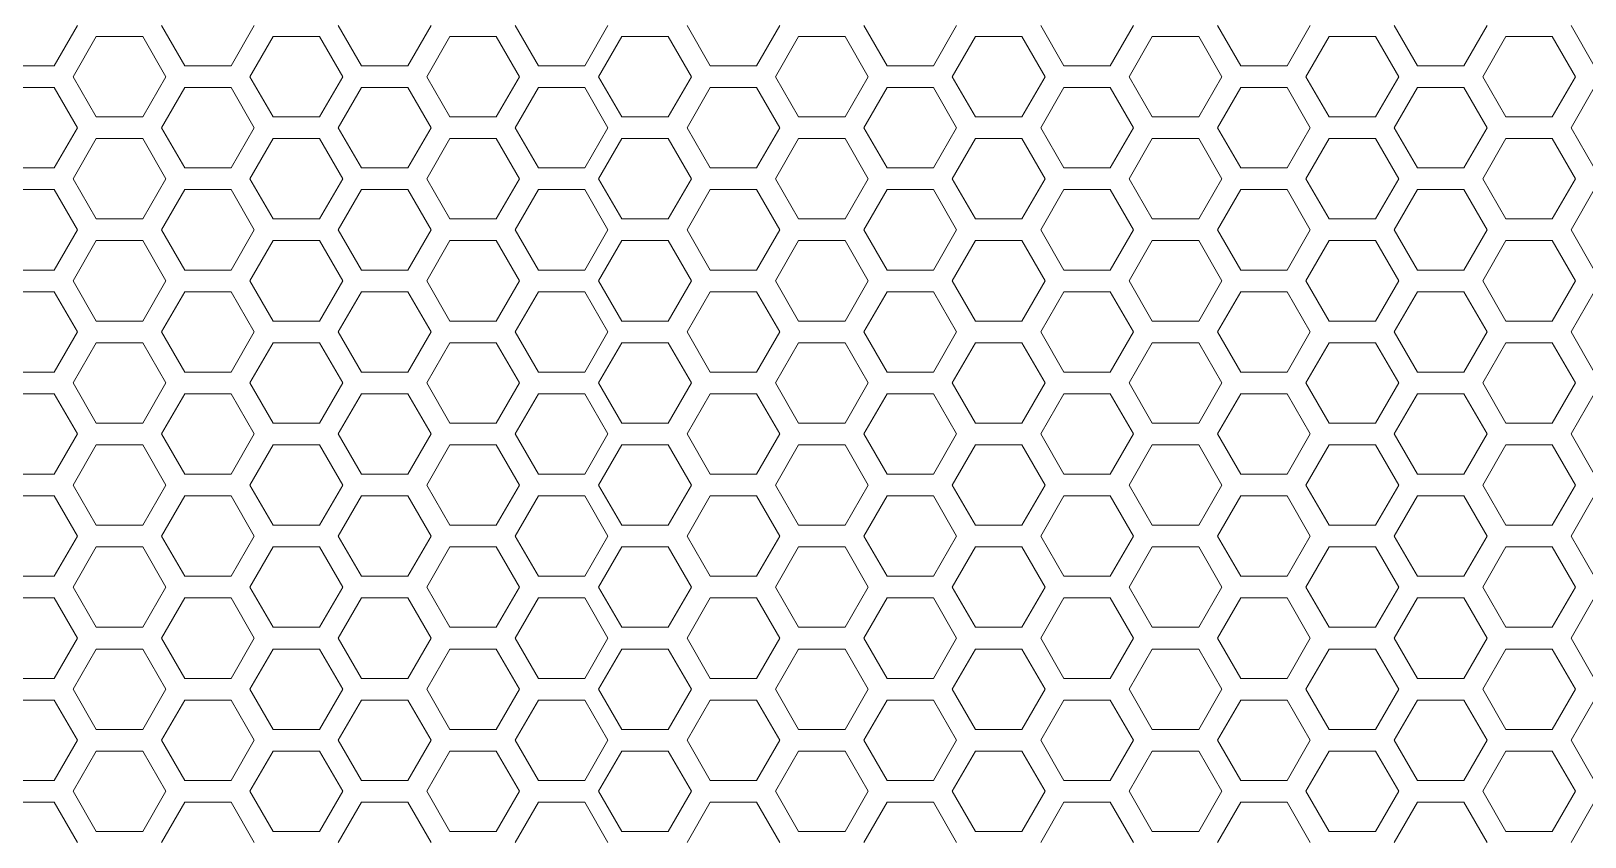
# Model space of a CAD drawing. Header units: millimetres. Extents: x 0 to 140, y -17 to 195.
# Drawn here: x 112.69 to 121.81, y 21.74 to 26.47 of the extents above; entities that cross this region are included whole.
import ezdxf

# ---------------------------------------------------------------- set-up
doc = ezdxf.new("R2010")
doc.units = ezdxf.units.MM
doc.layers.add('4203-42785_1_0', color=7, linetype='Continuous')

# ---------------------------------------------------------------- blocks, each defined once
blk = doc.blocks.new('a')
at = {"layer": '4203-42785_1_0', "color": 0, "linetype": 'ByBlock', "lineweight": 9}
for p, q in [((1506.9262, 364.7888), (1506.8194, 364.6039)), ((1507.1396, 364.7888), (1506.9262, 364.7888)), ((1507.2464, 364.6039), (1507.1396, 364.7888)), ((1507.2261, 364.8387), (1507.3328, 364.6538)), ((1507.5463, 364.6538), (1507.653, 364.8387)), ((1507.7395, 364.7888), (1507.6327, 364.6039)), ((1507.9529, 364.7888), (1507.7395, 364.7888)), ((1508.0596, 364.6039), (1507.9529, 364.7888)), ((1508.0394, 364.8387), (1508.1461, 364.6538)), ((1508.3595, 364.6538), (1508.4662, 364.8387)), ((1508.5527, 364.7888), (1508.446, 364.6039)), ((1508.7661, 364.7888), (1508.5527, 364.7888)), ((1508.8728, 364.6039), (1508.7661, 364.7888)), ((1508.8527, 364.8387), (1508.9594, 364.6538)), ((1509.1728, 364.6538), (1509.2795, 364.8387)), ((1509.366, 364.7888), (1509.2593, 364.6039)), ((1509.5794, 364.7888), (1509.366, 364.7888)), ((1509.6862, 364.6039), (1509.5794, 364.7888)), ((1509.6659, 364.8387), (1509.7726, 364.6538)), ((1509.9861, 364.6538), (1510.0928, 364.8387)), ((1510.1793, 364.7888), (1510.0725, 364.6039)), ((1510.3927, 364.7888), (1510.1793, 364.7888)), ((1510.4994, 364.6039), (1510.3927, 364.7888)), ((1510.4792, 364.8387), (1510.5859, 364.6538)), ((1510.7994, 364.6538), (1510.9061, 364.8387)), ((1510.9926, 364.7888), (1510.8858, 364.6039)), ((1511.206, 364.7888), (1510.9926, 364.7888)), ((1511.3127, 364.6039), (1511.206, 364.7888)), ((1511.2925, 364.8387), (1511.3992, 364.6538)), ((1514.0523, 364.6538), (1514.1591, 364.8387)), ((1514.2456, 364.7888), (1514.1389, 364.6039)), ((1514.459, 364.7888), (1514.2456, 364.7888)), ((1514.5657, 364.6039), (1514.459, 364.7888)), ((1514.5455, 364.8387), (1514.6522, 364.6538)), ((1514.8656, 364.6538), (1514.9724, 364.8387)), ((1515.0588, 364.7888), (1514.9521, 364.6039)), ((1515.2723, 364.7888), (1515.0588, 364.7888)), ((1515.379, 364.6039), (1515.2723, 364.7888)), ((1515.3587, 364.8387), (1515.4655, 364.6538)), ((1515.6789, 364.6538), (1515.7856, 364.8387)), ((1515.8721, 364.7888), (1515.7654, 364.6039)), ((1516.0855, 364.7888), (1515.8721, 364.7888)), ((1516.1923, 364.6039), (1516.0855, 364.7888)), ((1516.1721, 364.8387), (1516.2788, 364.6538)), ((1516.4922, 364.6538), (1516.5989, 364.8387)), ((1507.3328, 364.6538), (1507.5463, 364.6538)), ((1508.1461, 364.6538), (1508.3595, 364.6538)), ((1508.9594, 364.6538), (1509.1728, 364.6538)), ((1509.7726, 364.6538), (1509.9861, 364.6538)), ((1510.5859, 364.6538), (1510.7994, 364.6538)), ((1513.8389, 364.6538), (1514.0523, 364.6538)), ((1514.6522, 364.6538), (1514.8656, 364.6538)), ((1515.4655, 364.6538), (1515.6789, 364.6538)), ((1516.2788, 364.6538), (1516.4922, 364.6538)), ((1506.8194, 364.6039), (1506.9262, 364.419)), ((1507.1396, 364.419), (1507.2464, 364.6039)), ((1507.6327, 364.6039), (1507.7395, 364.419)), ((1507.9529, 364.419), (1508.0596, 364.6039)), ((1508.446, 364.6039), (1508.5527, 364.419)), ((1508.7661, 364.419), (1508.8728, 364.6039)), ((1509.2593, 364.6039), (1509.366, 364.419)), ((1509.5794, 364.419), (1509.6862, 364.6039)), ((1510.0725, 364.6039), (1510.1793, 364.419)), ((1510.3927, 364.419), (1510.4994, 364.6039)), ((1510.8858, 364.6039), (1510.9926, 364.419)), ((1511.206, 364.419), (1511.3127, 364.6039)), ((1514.1389, 364.6039), (1514.2456, 364.419)), ((1514.459, 364.419), (1514.5657, 364.6039)), ((1514.9521, 364.6039), (1515.0588, 364.419)), ((1515.2723, 364.419), (1515.379, 364.6039)), ((1515.7654, 364.6039), (1515.8721, 364.419)), ((1516.0855, 364.419), (1516.1923, 364.6039)), ((1507.3328, 364.554), (1507.2261, 364.3691)), ((1507.5463, 364.554), (1507.3328, 364.554)), ((1507.653, 364.3691), (1507.5463, 364.554)), ((1508.1461, 364.554), (1508.0394, 364.3691)), ((1508.3595, 364.554), (1508.1461, 364.554)), ((1508.4662, 364.3691), (1508.3595, 364.554)), ((1508.9594, 364.554), (1508.8527, 364.3691)), ((1509.1728, 364.554), (1508.9594, 364.554)), ((1509.2795, 364.3691), (1509.1728, 364.554)), ((1509.7726, 364.554), (1509.6659, 364.3691)), ((1509.9861, 364.554), (1509.7726, 364.554)), ((1510.0928, 364.3691), (1509.9861, 364.554)), ((1510.5859, 364.554), (1510.4792, 364.3691)), ((1510.7994, 364.554), (1510.5859, 364.554)), ((1510.9061, 364.3691), (1510.7994, 364.554)), ((1511.3992, 364.554), (1511.2925, 364.3691)), ((1514.0523, 364.554), (1513.8389, 364.554)), ((1514.1591, 364.3691), (1514.0523, 364.554)), ((1514.6522, 364.554), (1514.5455, 364.3691)), ((1514.8656, 364.554), (1514.6522, 364.554)), ((1514.9724, 364.3691), (1514.8656, 364.554)), ((1515.4655, 364.554), (1515.3587, 364.3691)), ((1515.6789, 364.554), (1515.4655, 364.554)), ((1515.7856, 364.3691), (1515.6789, 364.554)), ((1516.2788, 364.554), (1516.1721, 364.3691)), ((1516.4922, 364.554), (1516.2788, 364.554)), ((1516.5989, 364.3691), (1516.4922, 364.554)), ((1506.9262, 364.419), (1507.1396, 364.419)), ((1507.7395, 364.419), (1507.9529, 364.419)), ((1508.5527, 364.419), (1508.7661, 364.419)), ((1509.366, 364.419), (1509.5794, 364.419)), ((1510.1793, 364.419), (1510.3927, 364.419)), ((1510.9926, 364.419), (1511.206, 364.419)), ((1514.2456, 364.419), (1514.459, 364.419)), ((1515.0588, 364.419), (1515.2723, 364.419)), ((1515.8721, 364.419), (1516.0855, 364.419)), ((1507.2261, 364.3691), (1507.3328, 364.1843)), ((1507.5463, 364.1843), (1507.653, 364.3691)), ((1508.0394, 364.3691), (1508.1461, 364.1843)), ((1508.3595, 364.1843), (1508.4662, 364.3691)), ((1508.8527, 364.3691), (1508.9594, 364.1843)), ((1509.1728, 364.1843), (1509.2795, 364.3691)), ((1509.6659, 364.3691), (1509.7726, 364.1843)), ((1509.9861, 364.1843), (1510.0928, 364.3691)), ((1510.4792, 364.3691), (1510.5859, 364.1843)), ((1510.7994, 364.1843), (1510.9061, 364.3691)), ((1511.2925, 364.3691), (1511.3992, 364.1843)), ((1514.0523, 364.1843), (1514.1591, 364.3691)), ((1514.5455, 364.3691), (1514.6522, 364.1843)), ((1514.8656, 364.1843), (1514.9724, 364.3691)), ((1515.3587, 364.3691), (1515.4655, 364.1843)), ((1515.6789, 364.1843), (1515.7856, 364.3691)), ((1516.1721, 364.3691), (1516.2788, 364.1843)), ((1516.4922, 364.1843), (1516.5989, 364.3691)), ((1506.9262, 364.3192), (1506.8194, 364.1344)), ((1507.1396, 364.3192), (1506.9262, 364.3192)), ((1507.2464, 364.1344), (1507.1396, 364.3192)), ((1507.7395, 364.3192), (1507.6327, 364.1344)), ((1507.9529, 364.3192), (1507.7395, 364.3192)), ((1508.0596, 364.1344), (1507.9529, 364.3192)), ((1508.5527, 364.3192), (1508.446, 364.1344)), ((1508.7661, 364.3192), (1508.5527, 364.3192)), ((1508.8728, 364.1344), (1508.7661, 364.3192)), ((1509.366, 364.3192), (1509.2593, 364.1344)), ((1509.5794, 364.3192), (1509.366, 364.3192)), ((1509.6862, 364.1344), (1509.5794, 364.3192)), ((1510.1793, 364.3192), (1510.0725, 364.1344)), ((1510.3927, 364.3192), (1510.1793, 364.3192)), ((1510.4994, 364.1344), (1510.3927, 364.3192)), ((1510.9926, 364.3192), (1510.8858, 364.1344)), ((1511.206, 364.3192), (1510.9926, 364.3192)), ((1511.3127, 364.1344), (1511.206, 364.3192)), ((1514.2456, 364.3192), (1514.1389, 364.1344)), ((1514.459, 364.3192), (1514.2456, 364.3192)), ((1514.5657, 364.1344), (1514.459, 364.3192)), ((1515.0588, 364.3192), (1514.9521, 364.1344)), ((1515.2723, 364.3192), (1515.0588, 364.3192)), ((1515.379, 364.1344), (1515.2723, 364.3192)), ((1515.8721, 364.3192), (1515.7654, 364.1344)), ((1516.0855, 364.3192), (1515.8721, 364.3192)), ((1516.1923, 364.1344), (1516.0855, 364.3192)), ((1506.8194, 364.1344), (1506.9262, 363.9495)), ((1507.1396, 363.9495), (1507.2464, 364.1344)), ((1507.3328, 364.1843), (1507.5463, 364.1843)), ((1507.6327, 364.1344), (1507.7395, 363.9495)), ((1507.9529, 363.9495), (1508.0596, 364.1344)), ((1508.1461, 364.1843), (1508.3595, 364.1843)), ((1508.446, 364.1344), (1508.5527, 363.9495)), ((1508.7661, 363.9495), (1508.8728, 364.1344)), ((1508.9594, 364.1843), (1509.1728, 364.1843)), ((1509.2593, 364.1344), (1509.366, 363.9495)), ((1509.5794, 363.9495), (1509.6862, 364.1344)), ((1509.7726, 364.1843), (1509.9861, 364.1843)), ((1510.0725, 364.1344), (1510.1793, 363.9495)), ((1510.3927, 363.9495), (1510.4994, 364.1344)), ((1510.5859, 364.1843), (1510.7994, 364.1843)), ((1510.8858, 364.1344), (1510.9926, 363.9495)), ((1511.206, 363.9495), (1511.3127, 364.1344)), ((1513.8389, 364.1843), (1514.0523, 364.1843)), ((1514.1389, 364.1344), (1514.2456, 363.9495)), ((1514.459, 363.9495), (1514.5657, 364.1344)), ((1514.6522, 364.1843), (1514.8656, 364.1843)), ((1514.9521, 364.1344), (1515.0588, 363.9495)), ((1515.2723, 363.9495), (1515.379, 364.1344)), ((1515.4655, 364.1843), (1515.6789, 364.1843)), ((1515.7654, 364.1344), (1515.8721, 363.9495)), ((1516.0855, 363.9495), (1516.1923, 364.1344)), ((1516.2788, 364.1843), (1516.4922, 364.1843)), ((1507.3328, 364.0844), (1507.2261, 363.8996)), ((1507.5463, 364.0844), (1507.3328, 364.0844)), ((1507.653, 363.8996), (1507.5463, 364.0844)), ((1508.1461, 364.0844), (1508.0394, 363.8996)), ((1508.3595, 364.0844), (1508.1461, 364.0844)), ((1508.4662, 363.8996), (1508.3595, 364.0844)), ((1508.9594, 364.0844), (1508.8527, 363.8996)), ((1509.1728, 364.0844), (1508.9594, 364.0844)), ((1509.2795, 363.8996), (1509.1728, 364.0844)), ((1509.7726, 364.0844), (1509.6659, 363.8996)), ((1509.9861, 364.0844), (1509.7726, 364.0844)), ((1510.0928, 363.8996), (1509.9861, 364.0844)), ((1510.5859, 364.0844), (1510.4792, 363.8996)), ((1510.7994, 364.0844), (1510.5859, 364.0844)), ((1510.9061, 363.8996), (1510.7994, 364.0844)), ((1511.3992, 364.0844), (1511.2925, 363.8996)), ((1514.0523, 364.0844), (1513.8389, 364.0844)), ((1514.1591, 363.8996), (1514.0523, 364.0844)), ((1514.6522, 364.0844), (1514.5455, 363.8996)), ((1514.8656, 364.0844), (1514.6522, 364.0844)), ((1514.9724, 363.8996), (1514.8656, 364.0844)), ((1515.4655, 364.0844), (1515.3587, 363.8996)), ((1515.6789, 364.0844), (1515.4655, 364.0844)), ((1515.7856, 363.8996), (1515.6789, 364.0844)), ((1516.2788, 364.0844), (1516.1721, 363.8996)), ((1516.4922, 364.0844), (1516.2788, 364.0844)), ((1516.5989, 363.8996), (1516.4922, 364.0844)), ((1506.9262, 363.9495), (1507.1396, 363.9495)), ((1507.7395, 363.9495), (1507.9529, 363.9495)), ((1508.5527, 363.9495), (1508.7661, 363.9495)), ((1509.366, 363.9495), (1509.5794, 363.9495)), ((1510.1793, 363.9495), (1510.3927, 363.9495)), ((1510.9926, 363.9495), (1511.206, 363.9495)), ((1514.2456, 363.9495), (1514.459, 363.9495)), ((1515.0588, 363.9495), (1515.2723, 363.9495)), ((1515.8721, 363.9495), (1516.0855, 363.9495)), ((1506.9262, 363.8497), (1506.8194, 363.6648)), ((1507.1396, 363.8497), (1506.9262, 363.8497)), ((1507.2464, 363.6648), (1507.1396, 363.8497)), ((1507.2261, 363.8996), (1507.3328, 363.7147)), ((1507.5463, 363.7147), (1507.653, 363.8996)), ((1507.7395, 363.8497), (1507.6327, 363.6648)), ((1507.9529, 363.8497), (1507.7395, 363.8497)), ((1508.0596, 363.6648), (1507.9529, 363.8497)), ((1508.0394, 363.8996), (1508.1461, 363.7147)), ((1508.3595, 363.7147), (1508.4662, 363.8996)), ((1508.5527, 363.8497), (1508.446, 363.6648)), ((1508.7661, 363.8497), (1508.5527, 363.8497)), ((1508.8728, 363.6648), (1508.7661, 363.8497)), ((1508.8527, 363.8996), (1508.9594, 363.7147)), ((1509.1728, 363.7147), (1509.2795, 363.8996)), ((1509.366, 363.8497), (1509.2593, 363.6648)), ((1509.5794, 363.8497), (1509.366, 363.8497)), ((1509.6862, 363.6648), (1509.5794, 363.8497)), ((1509.6659, 363.8996), (1509.7726, 363.7147)), ((1509.9861, 363.7147), (1510.0928, 363.8996)), ((1510.1793, 363.8497), (1510.0725, 363.6648)), ((1510.3927, 363.8497), (1510.1793, 363.8497)), ((1510.4994, 363.6648), (1510.3927, 363.8497)), ((1510.4792, 363.8996), (1510.5859, 363.7147)), ((1510.7994, 363.7147), (1510.9061, 363.8996)), ((1510.9926, 363.8497), (1510.8858, 363.6648)), ((1511.206, 363.8497), (1510.9926, 363.8497)), ((1511.3127, 363.6648), (1511.206, 363.8497)), ((1511.2925, 363.8996), (1511.3992, 363.7147)), ((1514.0523, 363.7147), (1514.1591, 363.8996)), ((1514.2456, 363.8497), (1514.1389, 363.6648)), ((1514.459, 363.8497), (1514.2456, 363.8497)), ((1514.5657, 363.6648), (1514.459, 363.8497)), ((1514.5455, 363.8996), (1514.6522, 363.7147)), ((1514.8656, 363.7147), (1514.9724, 363.8996)), ((1515.0588, 363.8497), (1514.9521, 363.6648)), ((1515.2723, 363.8497), (1515.0588, 363.8497)), ((1515.379, 363.6648), (1515.2723, 363.8497)), ((1515.3587, 363.8996), (1515.4655, 363.7147)), ((1515.6789, 363.7147), (1515.7856, 363.8996)), ((1515.8721, 363.8497), (1515.7654, 363.6648)), ((1516.0855, 363.8497), (1515.8721, 363.8497)), ((1516.1923, 363.6648), (1516.0855, 363.8497)), ((1516.1721, 363.8996), (1516.2788, 363.7147)), ((1516.4922, 363.7147), (1516.5989, 363.8996)), ((1507.3328, 363.7147), (1507.5463, 363.7147)), ((1508.1461, 363.7147), (1508.3595, 363.7147)), ((1508.9594, 363.7147), (1509.1728, 363.7147)), ((1509.7726, 363.7147), (1509.9861, 363.7147)), ((1510.5859, 363.7147), (1510.7994, 363.7147)), ((1513.8389, 363.7147), (1514.0523, 363.7147)), ((1514.6522, 363.7147), (1514.8656, 363.7147)), ((1515.4655, 363.7147), (1515.6789, 363.7147)), ((1516.2788, 363.7147), (1516.4922, 363.7147)), ((1506.8194, 363.6648), (1506.9262, 363.4799)), ((1507.1396, 363.4799), (1507.2464, 363.6648)), ((1507.6327, 363.6648), (1507.7395, 363.4799)), ((1507.9529, 363.4799), (1508.0596, 363.6648)), ((1508.446, 363.6648), (1508.5527, 363.4799)), ((1508.7661, 363.4799), (1508.8728, 363.6648)), ((1509.2593, 363.6648), (1509.366, 363.4799)), ((1509.5794, 363.4799), (1509.6862, 363.6648)), ((1510.0725, 363.6648), (1510.1793, 363.4799)), ((1510.3927, 363.4799), (1510.4994, 363.6648)), ((1510.8858, 363.6648), (1510.9926, 363.4799)), ((1511.206, 363.4799), (1511.3127, 363.6648)), ((1514.1389, 363.6648), (1514.2456, 363.4799)), ((1514.459, 363.4799), (1514.5657, 363.6648)), ((1514.9521, 363.6648), (1515.0588, 363.4799)), ((1515.2723, 363.4799), (1515.379, 363.6648)), ((1515.7654, 363.6648), (1515.8721, 363.4799)), ((1516.0855, 363.4799), (1516.1923, 363.6648)), ((1507.3328, 363.6149), (1507.2261, 363.43)), ((1507.5463, 363.6149), (1507.3328, 363.6149)), ((1507.653, 363.43), (1507.5463, 363.6149)), ((1508.1461, 363.6149), (1508.0394, 363.43)), ((1508.3595, 363.6149), (1508.1461, 363.6149)), ((1508.4662, 363.43), (1508.3595, 363.6149)), ((1508.9594, 363.6149), (1508.8527, 363.43)), ((1509.1728, 363.6149), (1508.9594, 363.6149)), ((1509.2795, 363.43), (1509.1728, 363.6149)), ((1509.7726, 363.6149), (1509.6659, 363.43)), ((1509.9861, 363.6149), (1509.7726, 363.6149)), ((1510.0928, 363.43), (1509.9861, 363.6149)), ((1510.5859, 363.6149), (1510.4792, 363.43)), ((1510.7994, 363.6149), (1510.5859, 363.6149)), ((1510.9061, 363.43), (1510.7994, 363.6149)), ((1511.3992, 363.6149), (1511.2925, 363.43)), ((1514.0523, 363.6149), (1513.8389, 363.6149)), ((1514.1591, 363.43), (1514.0523, 363.6149)), ((1514.6522, 363.6149), (1514.5455, 363.43)), ((1514.8656, 363.6149), (1514.6522, 363.6149)), ((1514.9724, 363.43), (1514.8656, 363.6149)), ((1515.4655, 363.6149), (1515.3587, 363.43)), ((1515.6789, 363.6149), (1515.4655, 363.6149)), ((1515.7856, 363.43), (1515.6789, 363.6149)), ((1516.2788, 363.6149), (1516.1721, 363.43)), ((1516.4922, 363.6149), (1516.2788, 363.6149)), ((1516.5989, 363.43), (1516.4922, 363.6149)), ((1506.9262, 363.4799), (1507.1396, 363.4799)), ((1507.2261, 363.43), (1507.3328, 363.2452)), ((1507.5463, 363.2452), (1507.653, 363.43)), ((1507.7395, 363.4799), (1507.9529, 363.4799)), ((1508.0394, 363.43), (1508.1461, 363.2452)), ((1508.3595, 363.2452), (1508.4662, 363.43)), ((1508.5527, 363.4799), (1508.7661, 363.4799)), ((1508.8527, 363.43), (1508.9594, 363.2452)), ((1509.1728, 363.2452), (1509.2795, 363.43)), ((1509.366, 363.4799), (1509.5794, 363.4799)), ((1509.6659, 363.43), (1509.7726, 363.2452)), ((1509.9861, 363.2452), (1510.0928, 363.43)), ((1510.1793, 363.4799), (1510.3927, 363.4799)), ((1510.4792, 363.43), (1510.5859, 363.2452)), ((1510.7994, 363.2452), (1510.9061, 363.43)), ((1510.9926, 363.4799), (1511.206, 363.4799)), ((1511.2925, 363.43), (1511.3992, 363.2452)), ((1514.0523, 363.2452), (1514.1591, 363.43)), ((1514.2456, 363.4799), (1514.459, 363.4799)), ((1514.5455, 363.43), (1514.6522, 363.2452)), ((1514.8656, 363.2452), (1514.9724, 363.43)), ((1515.0588, 363.4799), (1515.2723, 363.4799)), ((1515.3587, 363.43), (1515.4655, 363.2452)), ((1515.6789, 363.2452), (1515.7856, 363.43)), ((1515.8721, 363.4799), (1516.0855, 363.4799)), ((1516.1721, 363.43), (1516.2788, 363.2452)), ((1516.4922, 363.2452), (1516.5989, 363.43)), ((1506.9262, 363.3801), (1506.8194, 363.1953)), ((1507.1396, 363.3801), (1506.9262, 363.3801)), ((1507.2464, 363.1953), (1507.1396, 363.3801)), ((1507.7395, 363.3801), (1507.6327, 363.1953)), ((1507.9529, 363.3801), (1507.7395, 363.3801)), ((1508.0596, 363.1953), (1507.9529, 363.3801)), ((1508.5527, 363.3801), (1508.446, 363.1953)), ((1508.7661, 363.3801), (1508.5527, 363.3801)), ((1508.8728, 363.1953), (1508.7661, 363.3801)), ((1509.366, 363.3801), (1509.2593, 363.1953)), ((1509.5794, 363.3801), (1509.366, 363.3801)), ((1509.6862, 363.1953), (1509.5794, 363.3801)), ((1510.1793, 363.3801), (1510.0725, 363.1953)), ((1510.3927, 363.3801), (1510.1793, 363.3801)), ((1510.4994, 363.1953), (1510.3927, 363.3801)), ((1510.9926, 363.3801), (1510.8858, 363.1953)), ((1511.206, 363.3801), (1510.9926, 363.3801)), ((1511.3127, 363.1953), (1511.206, 363.3801)), ((1514.2456, 363.3801), (1514.1389, 363.1953)), ((1514.459, 363.3801), (1514.2456, 363.3801)), ((1514.5657, 363.1953), (1514.459, 363.3801)), ((1515.0588, 363.3801), (1514.9521, 363.1953)), ((1515.2723, 363.3801), (1515.0588, 363.3801)), ((1515.379, 363.1953), (1515.2723, 363.3801)), ((1515.8721, 363.3801), (1515.7654, 363.1953)), ((1516.0855, 363.3801), (1515.8721, 363.3801)), ((1516.1923, 363.1953), (1516.0855, 363.3801)), ((1507.3328, 363.2452), (1507.5463, 363.2452)), ((1508.1461, 363.2452), (1508.3595, 363.2452)), ((1508.9594, 363.2452), (1509.1728, 363.2452)), ((1509.7726, 363.2452), (1509.9861, 363.2452)), ((1510.5859, 363.2452), (1510.7994, 363.2452)), ((1513.8389, 363.2452), (1514.0523, 363.2452)), ((1514.6522, 363.2452), (1514.8656, 363.2452)), ((1515.4655, 363.2452), (1515.6789, 363.2452)), ((1516.2788, 363.2452), (1516.4922, 363.2452)), ((1506.8194, 363.1953), (1506.9262, 363.0104)), ((1507.1396, 363.0104), (1507.2464, 363.1953)), ((1507.3328, 363.1454), (1507.2261, 362.9605)), ((1507.5463, 363.1454), (1507.3328, 363.1454)), ((1507.653, 362.9605), (1507.5463, 363.1454)), ((1507.6327, 363.1953), (1507.7395, 363.0104)), ((1507.9529, 363.0104), (1508.0596, 363.1953)), ((1508.1461, 363.1454), (1508.0394, 362.9605)), ((1508.3595, 363.1454), (1508.1461, 363.1454)), ((1508.4662, 362.9605), (1508.3595, 363.1454)), ((1508.446, 363.1953), (1508.5527, 363.0104)), ((1508.7661, 363.0104), (1508.8728, 363.1953)), ((1508.9594, 363.1454), (1508.8527, 362.9605)), ((1509.1728, 363.1454), (1508.9594, 363.1454)), ((1509.2795, 362.9605), (1509.1728, 363.1454)), ((1509.2593, 363.1953), (1509.366, 363.0104)), ((1509.5794, 363.0104), (1509.6862, 363.1953)), ((1509.7726, 363.1454), (1509.6659, 362.9605)), ((1509.9861, 363.1454), (1509.7726, 363.1454)), ((1510.0928, 362.9605), (1509.9861, 363.1454)), ((1510.0725, 363.1953), (1510.1793, 363.0104)), ((1510.3927, 363.0104), (1510.4994, 363.1953)), ((1510.5859, 363.1454), (1510.4792, 362.9605)), ((1510.7994, 363.1454), (1510.5859, 363.1454)), ((1510.9061, 362.9605), (1510.7994, 363.1454)), ((1510.8858, 363.1953), (1510.9926, 363.0104)), ((1511.206, 363.0104), (1511.3127, 363.1953)), ((1511.3992, 363.1454), (1511.2925, 362.9605)), ((1514.0523, 363.1454), (1513.8389, 363.1454)), ((1514.1591, 362.9605), (1514.0523, 363.1454)), ((1514.1389, 363.1953), (1514.2456, 363.0104)), ((1514.459, 363.0104), (1514.5657, 363.1953)), ((1514.6522, 363.1454), (1514.5455, 362.9605)), ((1514.8656, 363.1454), (1514.6522, 363.1454)), ((1514.9724, 362.9605), (1514.8656, 363.1454)), ((1514.9521, 363.1953), (1515.0588, 363.0104)), ((1515.2723, 363.0104), (1515.379, 363.1953)), ((1515.4655, 363.1454), (1515.3587, 362.9605)), ((1515.6789, 363.1454), (1515.4655, 363.1454)), ((1515.7856, 362.9605), (1515.6789, 363.1454)), ((1515.7654, 363.1953), (1515.8721, 363.0104)), ((1516.0855, 363.0104), (1516.1923, 363.1953)), ((1516.2788, 363.1454), (1516.1721, 362.9605)), ((1516.4922, 363.1454), (1516.2788, 363.1454)), ((1516.5989, 362.9605), (1516.4922, 363.1454)), ((1506.9262, 363.0104), (1507.1396, 363.0104)), ((1507.7395, 363.0104), (1507.9529, 363.0104)), ((1508.5527, 363.0104), (1508.7661, 363.0104)), ((1509.366, 363.0104), (1509.5794, 363.0104)), ((1510.1793, 363.0104), (1510.3927, 363.0104)), ((1510.9926, 363.0104), (1511.206, 363.0104)), ((1514.2456, 363.0104), (1514.459, 363.0104)), ((1515.0588, 363.0104), (1515.2723, 363.0104)), ((1515.8721, 363.0104), (1516.0855, 363.0104)), ((1507.2261, 362.9605), (1507.3328, 362.7756)), ((1507.5463, 362.7756), (1507.653, 362.9605)), ((1508.0394, 362.9605), (1508.1461, 362.7756)), ((1508.3595, 362.7756), (1508.4662, 362.9605)), ((1508.8527, 362.9605), (1508.9594, 362.7756)), ((1509.1728, 362.7756), (1509.2795, 362.9605)), ((1509.6659, 362.9605), (1509.7726, 362.7756)), ((1509.9861, 362.7756), (1510.0928, 362.9605)), ((1510.4792, 362.9605), (1510.5859, 362.7756)), ((1510.7994, 362.7756), (1510.9061, 362.9605)), ((1511.2925, 362.9605), (1511.3992, 362.7756)), ((1514.0523, 362.7756), (1514.1591, 362.9605)), ((1514.5455, 362.9605), (1514.6522, 362.7756)), ((1514.8656, 362.7756), (1514.9724, 362.9605)), ((1515.3587, 362.9605), (1515.4655, 362.7756)), ((1515.6789, 362.7756), (1515.7856, 362.9605)), ((1516.1721, 362.9605), (1516.2788, 362.7756)), ((1516.4922, 362.7756), (1516.5989, 362.9605)), ((1506.9262, 362.9106), (1506.8194, 362.7257)), ((1507.1396, 362.9106), (1506.9262, 362.9106)), ((1507.2464, 362.7257), (1507.1396, 362.9106)), ((1507.7395, 362.9106), (1507.6327, 362.7257)), ((1507.9529, 362.9106), (1507.7395, 362.9106)), ((1508.0596, 362.7257), (1507.9529, 362.9106)), ((1508.5527, 362.9106), (1508.446, 362.7257)), ((1508.7661, 362.9106), (1508.5527, 362.9106)), ((1508.8728, 362.7257), (1508.7661, 362.9106)), ((1509.366, 362.9106), (1509.2593, 362.7257)), ((1509.5794, 362.9106), (1509.366, 362.9106)), ((1509.6862, 362.7257), (1509.5794, 362.9106)), ((1510.1793, 362.9106), (1510.0725, 362.7257)), ((1510.3927, 362.9106), (1510.1793, 362.9106)), ((1510.4994, 362.7257), (1510.3927, 362.9106)), ((1510.9926, 362.9106), (1510.8858, 362.7257)), ((1511.206, 362.9106), (1510.9926, 362.9106)), ((1511.3127, 362.7257), (1511.206, 362.9106)), ((1514.2456, 362.9106), (1514.1389, 362.7257)), ((1514.459, 362.9106), (1514.2456, 362.9106)), ((1514.5657, 362.7257), (1514.459, 362.9106)), ((1515.0588, 362.9106), (1514.9521, 362.7257)), ((1515.2723, 362.9106), (1515.0588, 362.9106)), ((1515.379, 362.7257), (1515.2723, 362.9106)), ((1515.8721, 362.9106), (1515.7654, 362.7257)), ((1516.0855, 362.9106), (1515.8721, 362.9106)), ((1516.1923, 362.7257), (1516.0855, 362.9106)), ((1507.3328, 362.7756), (1507.5463, 362.7756)), ((1508.1461, 362.7756), (1508.3595, 362.7756)), ((1508.9594, 362.7756), (1509.1728, 362.7756)), ((1509.7726, 362.7756), (1509.9861, 362.7756)), ((1510.5859, 362.7756), (1510.7994, 362.7756)), ((1513.8389, 362.7756), (1514.0523, 362.7756)), ((1514.6522, 362.7756), (1514.8656, 362.7756)), ((1515.4655, 362.7756), (1515.6789, 362.7756)), ((1516.2788, 362.7756), (1516.4922, 362.7756)), ((1506.8194, 362.7257), (1506.9262, 362.5409)), ((1507.1396, 362.5409), (1507.2464, 362.7257)), ((1507.6327, 362.7257), (1507.7395, 362.5409)), ((1507.9529, 362.5409), (1508.0596, 362.7257)), ((1508.446, 362.7257), (1508.5527, 362.5409)), ((1508.7661, 362.5409), (1508.8728, 362.7257)), ((1509.2593, 362.7257), (1509.366, 362.5409)), ((1509.5794, 362.5409), (1509.6862, 362.7257)), ((1510.0725, 362.7257), (1510.1793, 362.5409)), ((1510.3927, 362.5409), (1510.4994, 362.7257)), ((1510.8858, 362.7257), (1510.9926, 362.5409)), ((1511.206, 362.5409), (1511.3127, 362.7257)), ((1514.1389, 362.7257), (1514.2456, 362.5409)), ((1514.459, 362.5409), (1514.5657, 362.7257)), ((1514.9521, 362.7257), (1515.0588, 362.5409)), ((1515.2723, 362.5409), (1515.379, 362.7257)), ((1515.7654, 362.7257), (1515.8721, 362.5409)), ((1516.0855, 362.5409), (1516.1923, 362.7257)), ((1507.3328, 362.6758), (1507.2261, 362.4909)), ((1507.5463, 362.6758), (1507.3328, 362.6758)), ((1507.653, 362.4909), (1507.5463, 362.6758)), ((1508.1461, 362.6758), (1508.0394, 362.4909)), ((1508.3595, 362.6758), (1508.1461, 362.6758)), ((1508.4662, 362.4909), (1508.3595, 362.6758)), ((1508.9594, 362.6758), (1508.8527, 362.4909)), ((1509.1728, 362.6758), (1508.9594, 362.6758)), ((1509.2795, 362.4909), (1509.1728, 362.6758)), ((1509.7726, 362.6758), (1509.6659, 362.4909)), ((1509.9861, 362.6758), (1509.7726, 362.6758)), ((1510.0928, 362.4909), (1509.9861, 362.6758)), ((1510.5859, 362.6758), (1510.4792, 362.4909)), ((1510.7994, 362.6758), (1510.5859, 362.6758)), ((1510.9061, 362.4909), (1510.7994, 362.6758)), ((1511.3992, 362.6758), (1511.2925, 362.4909)), ((1514.0523, 362.6758), (1513.8389, 362.6758)), ((1514.1591, 362.4909), (1514.0523, 362.6758)), ((1514.6522, 362.6758), (1514.5455, 362.4909)), ((1514.8656, 362.6758), (1514.6522, 362.6758)), ((1514.9724, 362.4909), (1514.8656, 362.6758)), ((1515.4655, 362.6758), (1515.3587, 362.4909)), ((1515.6789, 362.6758), (1515.4655, 362.6758)), ((1515.7856, 362.4909), (1515.6789, 362.6758)), ((1516.2788, 362.6758), (1516.1721, 362.4909)), ((1516.4922, 362.6758), (1516.2788, 362.6758)), ((1516.5989, 362.4909), (1516.4922, 362.6758)), ((1506.9262, 362.5409), (1507.1396, 362.5409)), ((1507.2261, 362.4909), (1507.3328, 362.3061)), ((1507.5463, 362.3061), (1507.653, 362.4909)), ((1507.7395, 362.5409), (1507.9529, 362.5409)), ((1508.0394, 362.4909), (1508.1461, 362.3061)), ((1508.3595, 362.3061), (1508.4662, 362.4909)), ((1508.5527, 362.5409), (1508.7661, 362.5409)), ((1508.8527, 362.4909), (1508.9594, 362.3061)), ((1509.1728, 362.3061), (1509.2795, 362.4909)), ((1509.366, 362.5409), (1509.5794, 362.5409)), ((1509.6659, 362.4909), (1509.7726, 362.3061)), ((1509.9861, 362.3061), (1510.0928, 362.4909)), ((1510.1793, 362.5409), (1510.3927, 362.5409)), ((1510.4792, 362.4909), (1510.5859, 362.3061)), ((1510.7994, 362.3061), (1510.9061, 362.4909)), ((1510.9926, 362.5409), (1511.206, 362.5409)), ((1511.2925, 362.4909), (1511.3992, 362.3061)), ((1514.0523, 362.3061), (1514.1591, 362.4909)), ((1514.2456, 362.5409), (1514.459, 362.5409)), ((1514.5455, 362.4909), (1514.6522, 362.3061)), ((1514.8656, 362.3061), (1514.9724, 362.4909)), ((1515.0588, 362.5409), (1515.2723, 362.5409)), ((1515.3587, 362.4909), (1515.4655, 362.3061)), ((1515.6789, 362.3061), (1515.7856, 362.4909)), ((1515.8721, 362.5409), (1516.0855, 362.5409)), ((1516.1721, 362.4909), (1516.2788, 362.3061)), ((1516.4922, 362.3061), (1516.5989, 362.4909)), ((1506.9262, 362.441), (1506.8194, 362.2562)), ((1507.1396, 362.441), (1506.9262, 362.441)), ((1507.2464, 362.2562), (1507.1396, 362.441)), ((1507.7395, 362.441), (1507.6327, 362.2562)), ((1507.9529, 362.441), (1507.7395, 362.441)), ((1508.0596, 362.2562), (1507.9529, 362.441)), ((1508.5527, 362.441), (1508.446, 362.2562)), ((1508.7661, 362.441), (1508.5527, 362.441)), ((1508.8728, 362.2562), (1508.7661, 362.441)), ((1509.366, 362.441), (1509.2593, 362.2562)), ((1509.5794, 362.441), (1509.366, 362.441)), ((1509.6862, 362.2562), (1509.5794, 362.441)), ((1510.1793, 362.441), (1510.0725, 362.2562)), ((1510.3927, 362.441), (1510.1793, 362.441)), ((1510.4994, 362.2562), (1510.3927, 362.441)), ((1510.9926, 362.441), (1510.8858, 362.2562)), ((1511.206, 362.441), (1510.9926, 362.441)), ((1511.3127, 362.2562), (1511.206, 362.441)), ((1514.2456, 362.441), (1514.1389, 362.2562)), ((1514.459, 362.441), (1514.2456, 362.441)), ((1514.5657, 362.2562), (1514.459, 362.441)), ((1515.0588, 362.441), (1514.9521, 362.2562)), ((1515.2723, 362.441), (1515.0588, 362.441)), ((1515.379, 362.2562), (1515.2723, 362.441)), ((1515.8721, 362.441), (1515.7654, 362.2562)), ((1516.0855, 362.441), (1515.8721, 362.441)), ((1516.1923, 362.2562), (1516.0855, 362.441)), ((1507.3328, 362.3061), (1507.5463, 362.3061)), ((1508.1461, 362.3061), (1508.3595, 362.3061)), ((1508.9594, 362.3061), (1509.1728, 362.3061)), ((1509.7726, 362.3061), (1509.9861, 362.3061)), ((1510.5859, 362.3061), (1510.7994, 362.3061)), ((1513.8389, 362.3061), (1514.0523, 362.3061)), ((1514.6522, 362.3061), (1514.8656, 362.3061)), ((1515.4655, 362.3061), (1515.6789, 362.3061)), ((1516.2788, 362.3061), (1516.4922, 362.3061)), ((1506.8194, 362.2562), (1506.9262, 362.0713)), ((1507.1396, 362.0713), (1507.2464, 362.2562)), ((1507.3328, 362.2063), (1507.2261, 362.0214)), ((1507.5463, 362.2063), (1507.3328, 362.2063)), ((1507.653, 362.0214), (1507.5463, 362.2063)), ((1507.6327, 362.2562), (1507.7395, 362.0713)), ((1507.9529, 362.0713), (1508.0596, 362.2562)), ((1508.1461, 362.2063), (1508.0394, 362.0214)), ((1508.3595, 362.2063), (1508.1461, 362.2063)), ((1508.4662, 362.0214), (1508.3595, 362.2063)), ((1508.446, 362.2562), (1508.5527, 362.0713)), ((1508.7661, 362.0713), (1508.8728, 362.2562)), ((1508.9594, 362.2063), (1508.8527, 362.0214)), ((1509.1728, 362.2063), (1508.9594, 362.2063)), ((1509.2795, 362.0214), (1509.1728, 362.2063)), ((1509.2593, 362.2562), (1509.366, 362.0713)), ((1509.5794, 362.0713), (1509.6862, 362.2562)), ((1509.7726, 362.2063), (1509.6659, 362.0214)), ((1509.9861, 362.2063), (1509.7726, 362.2063)), ((1510.0928, 362.0214), (1509.9861, 362.2063)), ((1510.0725, 362.2562), (1510.1793, 362.0713)), ((1510.3927, 362.0713), (1510.4994, 362.2562)), ((1510.5859, 362.2063), (1510.4792, 362.0214)), ((1510.7994, 362.2063), (1510.5859, 362.2063)), ((1510.9061, 362.0214), (1510.7994, 362.2063)), ((1510.8858, 362.2562), (1510.9926, 362.0713)), ((1511.206, 362.0713), (1511.3127, 362.2562)), ((1511.3992, 362.2063), (1511.2925, 362.0214)), ((1514.0523, 362.2063), (1513.8389, 362.2063)), ((1514.1591, 362.0214), (1514.0523, 362.2063)), ((1514.1389, 362.2562), (1514.2456, 362.0713)), ((1514.459, 362.0713), (1514.5657, 362.2562)), ((1514.6522, 362.2063), (1514.5455, 362.0214)), ((1514.8656, 362.2063), (1514.6522, 362.2063)), ((1514.9724, 362.0214), (1514.8656, 362.2063)), ((1514.9521, 362.2562), (1515.0588, 362.0713)), ((1515.2723, 362.0713), (1515.379, 362.2562)), ((1515.4655, 362.2063), (1515.3587, 362.0214)), ((1515.6789, 362.2063), (1515.4655, 362.2063)), ((1515.7856, 362.0214), (1515.6789, 362.2063)), ((1515.7654, 362.2562), (1515.8721, 362.0713)), ((1516.0855, 362.0713), (1516.1923, 362.2562)), ((1516.2788, 362.2063), (1516.1721, 362.0214)), ((1516.4922, 362.2063), (1516.2788, 362.2063)), ((1516.5989, 362.0214), (1516.4922, 362.2063)), ((1506.9262, 362.0713), (1507.1396, 362.0713)), ((1507.7395, 362.0713), (1507.9529, 362.0713)), ((1508.5527, 362.0713), (1508.7661, 362.0713)), ((1509.366, 362.0713), (1509.5794, 362.0713)), ((1510.1793, 362.0713), (1510.3927, 362.0713)), ((1510.9926, 362.0713), (1511.206, 362.0713)), ((1514.2456, 362.0713), (1514.459, 362.0713)), ((1515.0588, 362.0713), (1515.2723, 362.0713)), ((1515.8721, 362.0713), (1516.0855, 362.0713)), ((1507.2261, 362.0214), (1507.3328, 361.8365)), ((1507.5463, 361.8365), (1507.653, 362.0214)), ((1508.0394, 362.0214), (1508.1461, 361.8365)), ((1508.3595, 361.8365), (1508.4662, 362.0214)), ((1508.8527, 362.0214), (1508.9594, 361.8365)), ((1509.1728, 361.8365), (1509.2795, 362.0214)), ((1509.6659, 362.0214), (1509.7726, 361.8365)), ((1509.9861, 361.8365), (1510.0928, 362.0214)), ((1510.4792, 362.0214), (1510.5859, 361.8365)), ((1510.7994, 361.8365), (1510.9061, 362.0214)), ((1511.2925, 362.0214), (1511.3992, 361.8365)), ((1514.0523, 361.8365), (1514.1591, 362.0214)), ((1514.5455, 362.0214), (1514.6522, 361.8365)), ((1514.8656, 361.8365), (1514.9724, 362.0214)), ((1515.3587, 362.0214), (1515.4655, 361.8365)), ((1515.6789, 361.8365), (1515.7856, 362.0214)), ((1516.1721, 362.0214), (1516.2788, 361.8365)), ((1516.4922, 361.8365), (1516.5989, 362.0214)), ((1506.9262, 361.9715), (1506.8194, 361.7866)), ((1507.1396, 361.9715), (1506.9262, 361.9715)), ((1507.2464, 361.7866), (1507.1396, 361.9715)), ((1507.7395, 361.9715), (1507.6327, 361.7866)), ((1507.9529, 361.9715), (1507.7395, 361.9715)), ((1508.0596, 361.7866), (1507.9529, 361.9715)), ((1508.5527, 361.9715), (1508.446, 361.7866)), ((1508.7661, 361.9715), (1508.5527, 361.9715)), ((1508.8728, 361.7866), (1508.7661, 361.9715)), ((1509.366, 361.9715), (1509.2593, 361.7866)), ((1509.5794, 361.9715), (1509.366, 361.9715)), ((1509.6862, 361.7866), (1509.5794, 361.9715)), ((1510.1793, 361.9715), (1510.0725, 361.7866)), ((1510.3927, 361.9715), (1510.1793, 361.9715)), ((1510.4994, 361.7866), (1510.3927, 361.9715)), ((1510.9926, 361.9715), (1510.8858, 361.7866)), ((1511.206, 361.9715), (1510.9926, 361.9715)), ((1511.3127, 361.7866), (1511.206, 361.9715)), ((1514.2456, 361.9715), (1514.1389, 361.7866)), ((1514.459, 361.9715), (1514.2456, 361.9715)), ((1514.5657, 361.7866), (1514.459, 361.9715)), ((1515.0588, 361.9715), (1514.9521, 361.7866)), ((1515.2723, 361.9715), (1515.0588, 361.9715)), ((1515.379, 361.7866), (1515.2723, 361.9715)), ((1515.8721, 361.9715), (1515.7654, 361.7866)), ((1516.0855, 361.9715), (1515.8721, 361.9715)), ((1516.1923, 361.7866), (1516.0855, 361.9715)), ((1506.8194, 361.7866), (1506.9262, 361.6018)), ((1507.1396, 361.6018), (1507.2464, 361.7866)), ((1507.3328, 361.8365), (1507.5463, 361.8365)), ((1507.6327, 361.7866), (1507.7395, 361.6018)), ((1507.9529, 361.6018), (1508.0596, 361.7866)), ((1508.1461, 361.8365), (1508.3595, 361.8365)), ((1508.446, 361.7866), (1508.5527, 361.6018)), ((1508.7661, 361.6018), (1508.8728, 361.7866)), ((1508.9594, 361.8365), (1509.1728, 361.8365)), ((1509.2593, 361.7866), (1509.366, 361.6018)), ((1509.5794, 361.6018), (1509.6862, 361.7866)), ((1509.7726, 361.8365), (1509.9861, 361.8365)), ((1510.0725, 361.7866), (1510.1793, 361.6018)), ((1510.3927, 361.6018), (1510.4994, 361.7866)), ((1510.5859, 361.8365), (1510.7994, 361.8365)), ((1510.8858, 361.7866), (1510.9926, 361.6018)), ((1511.206, 361.6018), (1511.3127, 361.7866)), ((1513.8389, 361.8365), (1514.0523, 361.8365)), ((1514.1389, 361.7866), (1514.2456, 361.6018)), ((1514.459, 361.6018), (1514.5657, 361.7866)), ((1514.6522, 361.8365), (1514.8656, 361.8365)), ((1514.9521, 361.7866), (1515.0588, 361.6018)), ((1515.2723, 361.6018), (1515.379, 361.7866)), ((1515.4655, 361.8365), (1515.6789, 361.8365)), ((1515.7654, 361.7866), (1515.8721, 361.6018)), ((1516.0855, 361.6018), (1516.1923, 361.7866)), ((1516.2788, 361.8365), (1516.4922, 361.8365)), ((1507.3328, 361.7367), (1507.2261, 361.5519)), ((1507.5463, 361.7367), (1507.3328, 361.7367)), ((1507.653, 361.5519), (1507.5463, 361.7367)), ((1508.1461, 361.7367), (1508.0394, 361.5519)), ((1508.3595, 361.7367), (1508.1461, 361.7367)), ((1508.4662, 361.5519), (1508.3595, 361.7367)), ((1508.9594, 361.7367), (1508.8527, 361.5519)), ((1509.1728, 361.7367), (1508.9594, 361.7367)), ((1509.2795, 361.5519), (1509.1728, 361.7367)), ((1509.7726, 361.7367), (1509.6659, 361.5519)), ((1509.9861, 361.7367), (1509.7726, 361.7367)), ((1510.0928, 361.5519), (1509.9861, 361.7367)), ((1510.5859, 361.7367), (1510.4792, 361.5519)), ((1510.7994, 361.7367), (1510.5859, 361.7367)), ((1510.9061, 361.5519), (1510.7994, 361.7367)), ((1511.3992, 361.7367), (1511.2925, 361.5519)), ((1514.0523, 361.7367), (1513.8389, 361.7367)), ((1514.1591, 361.5519), (1514.0523, 361.7367)), ((1514.6522, 361.7367), (1514.5455, 361.5519)), ((1514.8656, 361.7367), (1514.6522, 361.7367)), ((1514.9724, 361.5519), (1514.8656, 361.7367)), ((1515.4655, 361.7367), (1515.3587, 361.5519)), ((1515.6789, 361.7367), (1515.4655, 361.7367)), ((1515.7856, 361.5519), (1515.6789, 361.7367)), ((1516.2788, 361.7367), (1516.1721, 361.5519)), ((1516.4922, 361.7367), (1516.2788, 361.7367)), ((1516.5989, 361.5519), (1516.4922, 361.7367)), ((1506.9262, 361.6018), (1507.1396, 361.6018)), ((1507.7395, 361.6018), (1507.9529, 361.6018)), ((1508.5527, 361.6018), (1508.7661, 361.6018)), ((1509.366, 361.6018), (1509.5794, 361.6018)), ((1510.1793, 361.6018), (1510.3927, 361.6018)), ((1510.9926, 361.6018), (1511.206, 361.6018)), ((1514.2456, 361.6018), (1514.459, 361.6018)), ((1515.0588, 361.6018), (1515.2723, 361.6018)), ((1515.8721, 361.6018), (1516.0855, 361.6018)), ((1506.9262, 361.502), (1506.8194, 361.3171)), ((1507.1396, 361.502), (1506.9262, 361.502)), ((1507.2464, 361.3171), (1507.1396, 361.502)), ((1507.2261, 361.5519), (1507.3328, 361.367)), ((1507.5463, 361.367), (1507.653, 361.5519)), ((1507.7395, 361.502), (1507.6327, 361.3171)), ((1507.9529, 361.502), (1507.7395, 361.502)), ((1508.0596, 361.3171), (1507.9529, 361.502)), ((1508.0394, 361.5519), (1508.1461, 361.367)), ((1508.3595, 361.367), (1508.4662, 361.5519)), ((1508.5527, 361.502), (1508.446, 361.3171)), ((1508.7661, 361.502), (1508.5527, 361.502)), ((1508.8728, 361.3171), (1508.7661, 361.502)), ((1508.8527, 361.5519), (1508.9594, 361.367)), ((1509.1728, 361.367), (1509.2795, 361.5519)), ((1509.366, 361.502), (1509.2593, 361.3171)), ((1509.5794, 361.502), (1509.366, 361.502)), ((1509.6862, 361.3171), (1509.5794, 361.502)), ((1509.6659, 361.5519), (1509.7726, 361.367)), ((1509.9861, 361.367), (1510.0928, 361.5519)), ((1510.1793, 361.502), (1510.0725, 361.3171)), ((1510.3927, 361.502), (1510.1793, 361.502)), ((1510.4994, 361.3171), (1510.3927, 361.502)), ((1510.4792, 361.5519), (1510.5859, 361.367)), ((1510.7994, 361.367), (1510.9061, 361.5519)), ((1510.9926, 361.502), (1510.8858, 361.3171)), ((1511.206, 361.502), (1510.9926, 361.502)), ((1511.3127, 361.3171), (1511.206, 361.502)), ((1511.2925, 361.5519), (1511.3992, 361.367)), ((1514.0523, 361.367), (1514.1591, 361.5519)), ((1514.2456, 361.502), (1514.1389, 361.3171)), ((1514.459, 361.502), (1514.2456, 361.502)), ((1514.5657, 361.3171), (1514.459, 361.502)), ((1514.5455, 361.5519), (1514.6522, 361.367)), ((1514.8656, 361.367), (1514.9724, 361.5519)), ((1515.0588, 361.502), (1514.9521, 361.3171)), ((1515.2723, 361.502), (1515.0588, 361.502)), ((1515.379, 361.3171), (1515.2723, 361.502)), ((1515.3587, 361.5519), (1515.4655, 361.367)), ((1515.6789, 361.367), (1515.7856, 361.5519)), ((1515.8721, 361.502), (1515.7654, 361.3171)), ((1516.0855, 361.502), (1515.8721, 361.502)), ((1516.1923, 361.3171), (1516.0855, 361.502)), ((1516.1721, 361.5519), (1516.2788, 361.367)), ((1516.4922, 361.367), (1516.5989, 361.5519)), ((1507.3328, 361.367), (1507.5463, 361.367)), ((1508.1461, 361.367), (1508.3595, 361.367)), ((1508.9594, 361.367), (1509.1728, 361.367)), ((1509.7726, 361.367), (1509.9861, 361.367)), ((1510.5859, 361.367), (1510.7994, 361.367)), ((1513.8389, 361.367), (1514.0523, 361.367)), ((1514.6522, 361.367), (1514.8656, 361.367)), ((1515.4655, 361.367), (1515.6789, 361.367)), ((1516.2788, 361.367), (1516.4922, 361.367)), ((1506.8194, 361.3171), (1506.9262, 361.1322)), ((1507.1396, 361.1322), (1507.2464, 361.3171)), ((1507.6327, 361.3171), (1507.7395, 361.1322)), ((1507.9529, 361.1322), (1508.0596, 361.3171)), ((1508.446, 361.3171), (1508.5527, 361.1322)), ((1508.7661, 361.1322), (1508.8728, 361.3171)), ((1509.2593, 361.3171), (1509.366, 361.1322)), ((1509.5794, 361.1322), (1509.6862, 361.3171)), ((1510.0725, 361.3171), (1510.1793, 361.1322)), ((1510.3927, 361.1322), (1510.4994, 361.3171)), ((1510.8858, 361.3171), (1510.9926, 361.1322)), ((1511.206, 361.1322), (1511.3127, 361.3171)), ((1514.1389, 361.3171), (1514.2456, 361.1322)), ((1514.459, 361.1322), (1514.5657, 361.3171)), ((1514.9521, 361.3171), (1515.0588, 361.1322)), ((1515.2723, 361.1322), (1515.379, 361.3171)), ((1515.7654, 361.3171), (1515.8721, 361.1322)), ((1516.0855, 361.1322), (1516.1923, 361.3171)), ((1507.3328, 361.2672), (1507.2261, 361.0823)), ((1507.5463, 361.2672), (1507.3328, 361.2672)), ((1507.653, 361.0823), (1507.5463, 361.2672)), ((1508.1461, 361.2672), (1508.0394, 361.0823)), ((1508.3595, 361.2672), (1508.1461, 361.2672)), ((1508.4662, 361.0823), (1508.3595, 361.2672)), ((1508.9594, 361.2672), (1508.8527, 361.0823)), ((1509.1728, 361.2672), (1508.9594, 361.2672)), ((1509.2795, 361.0823), (1509.1728, 361.2672)), ((1509.7726, 361.2672), (1509.6659, 361.0823)), ((1509.9861, 361.2672), (1509.7726, 361.2672)), ((1510.0928, 361.0823), (1509.9861, 361.2672)), ((1510.5859, 361.2672), (1510.4792, 361.0823)), ((1510.7994, 361.2672), (1510.5859, 361.2672)), ((1510.9061, 361.0823), (1510.7994, 361.2672)), ((1511.3992, 361.2672), (1511.2925, 361.0823)), ((1514.0523, 361.2672), (1513.8389, 361.2672)), ((1514.1591, 361.0823), (1514.0523, 361.2672)), ((1514.6522, 361.2672), (1514.5455, 361.0823)), ((1514.8656, 361.2672), (1514.6522, 361.2672)), ((1514.9724, 361.0823), (1514.8656, 361.2672)), ((1515.4655, 361.2672), (1515.3587, 361.0823)), ((1515.6789, 361.2672), (1515.4655, 361.2672)), ((1515.7856, 361.0823), (1515.6789, 361.2672)), ((1516.2788, 361.2672), (1516.1721, 361.0823)), ((1516.4922, 361.2672), (1516.2788, 361.2672)), ((1516.5989, 361.0823), (1516.4922, 361.2672)), ((1506.9262, 361.1322), (1507.1396, 361.1322)), ((1507.7395, 361.1322), (1507.9529, 361.1322)), ((1508.5527, 361.1322), (1508.7661, 361.1322)), ((1509.366, 361.1322), (1509.5794, 361.1322)), ((1510.1793, 361.1322), (1510.3927, 361.1322)), ((1510.9926, 361.1322), (1511.206, 361.1322)), ((1514.2456, 361.1322), (1514.459, 361.1322)), ((1515.0588, 361.1322), (1515.2723, 361.1322)), ((1515.8721, 361.1322), (1516.0855, 361.1322))]:
    blk.add_line(p, q, dxfattribs=at)

msp = doc.modelspace()

# ---------------------------------------------------------------- block references
at = {"lineweight": 15, "xscale": 1.275468447124703, "yscale": 1.275468447124703, "zscale": 1.275468447124703}
for p in [(-1818.2959, -438.8363), (-1805.8773, -438.8363)]:
    msp.add_blockref('a', p, dxfattribs=at)

doc.saveas('drawing.dxf')
